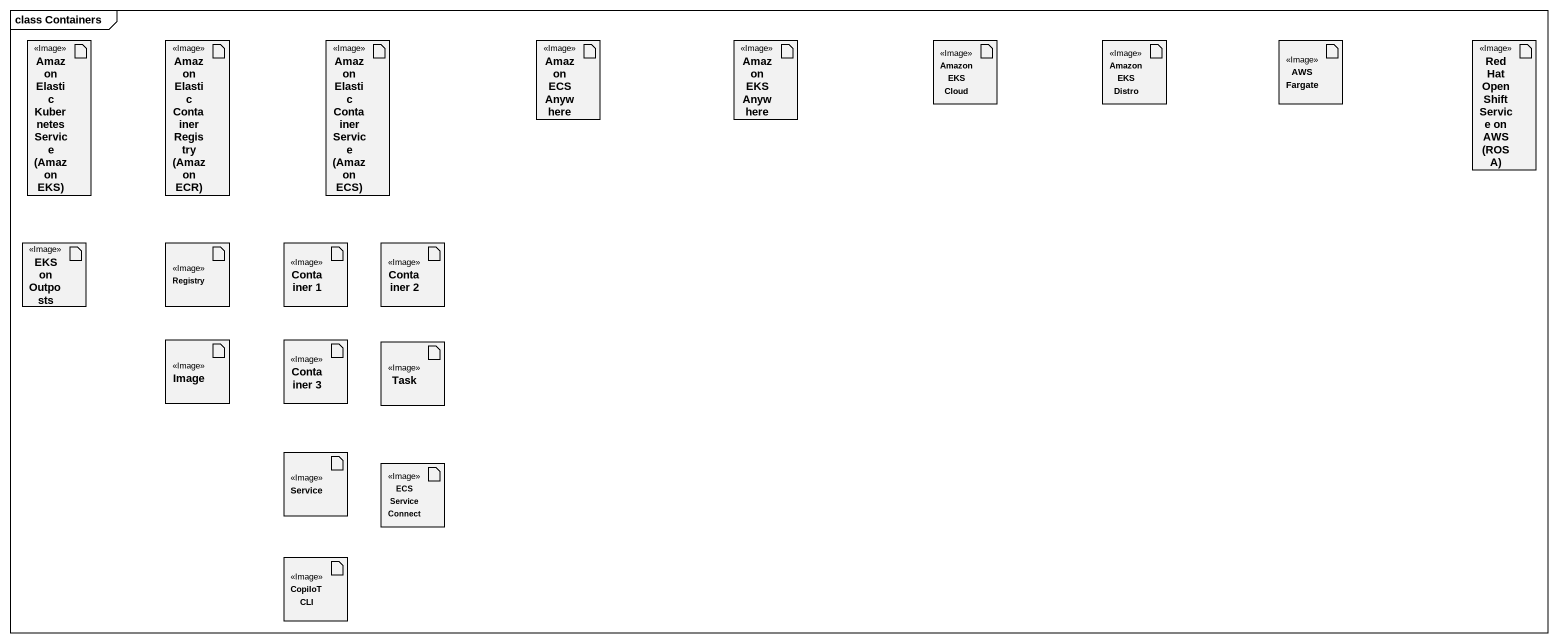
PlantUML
@startuml
mainframe class Containers
artifact "Amazon Elastic Kubernetes Service (Amazon EKS)" as Amazon_Elastic_Kubernetes <<Image>>
artifact "Amazon Elastic Container Registry (Amazon ECR)" as Amazon_Elastic_Container <<Image>>
artifact "Amazon Elastic Container Service (Amazon ECS)" as Amazon_Elastic_Container_2 <<Image>>
artifact "Amazon ECS Anywhere" as Amazon_ECS_Anywhere <<Image>>
artifact "Amazon EKS Anywhere" as Amazon_EKS_Anywhere <<Image>>
artifact "Amazon EKS Cloud" as Amazon_EKS_Cloud <<Image>>
artifact "Amazon EKS Distro" as Amazon_EKS_Distro <<Image>>
artifact "AWS Fargate" as AWS_Fargate <<Image>>
artifact "Red Hat OpenShift Service on AWS (ROSA)" as Red_Hat_OpenShift_Service <<Image>>
artifact "EKS on Outposts" as EKS_on_Outposts <<Image>>
artifact Registry <<Image>>
artifact "Container 1" as Container_1 <<Image>>
artifact "Container 2" as Container_2 <<Image>>
artifact Image <<Image>>
artifact "Container 3" as Container_3 <<Image>>
artifact Task <<Image>>
artifact Service <<Image>>
artifact "ECS Service Connect" as ECS_Service_Connect <<Image>>
artifact "CopiIoT CLI" as CopiIoT_CLI <<Image>>
@enduml
